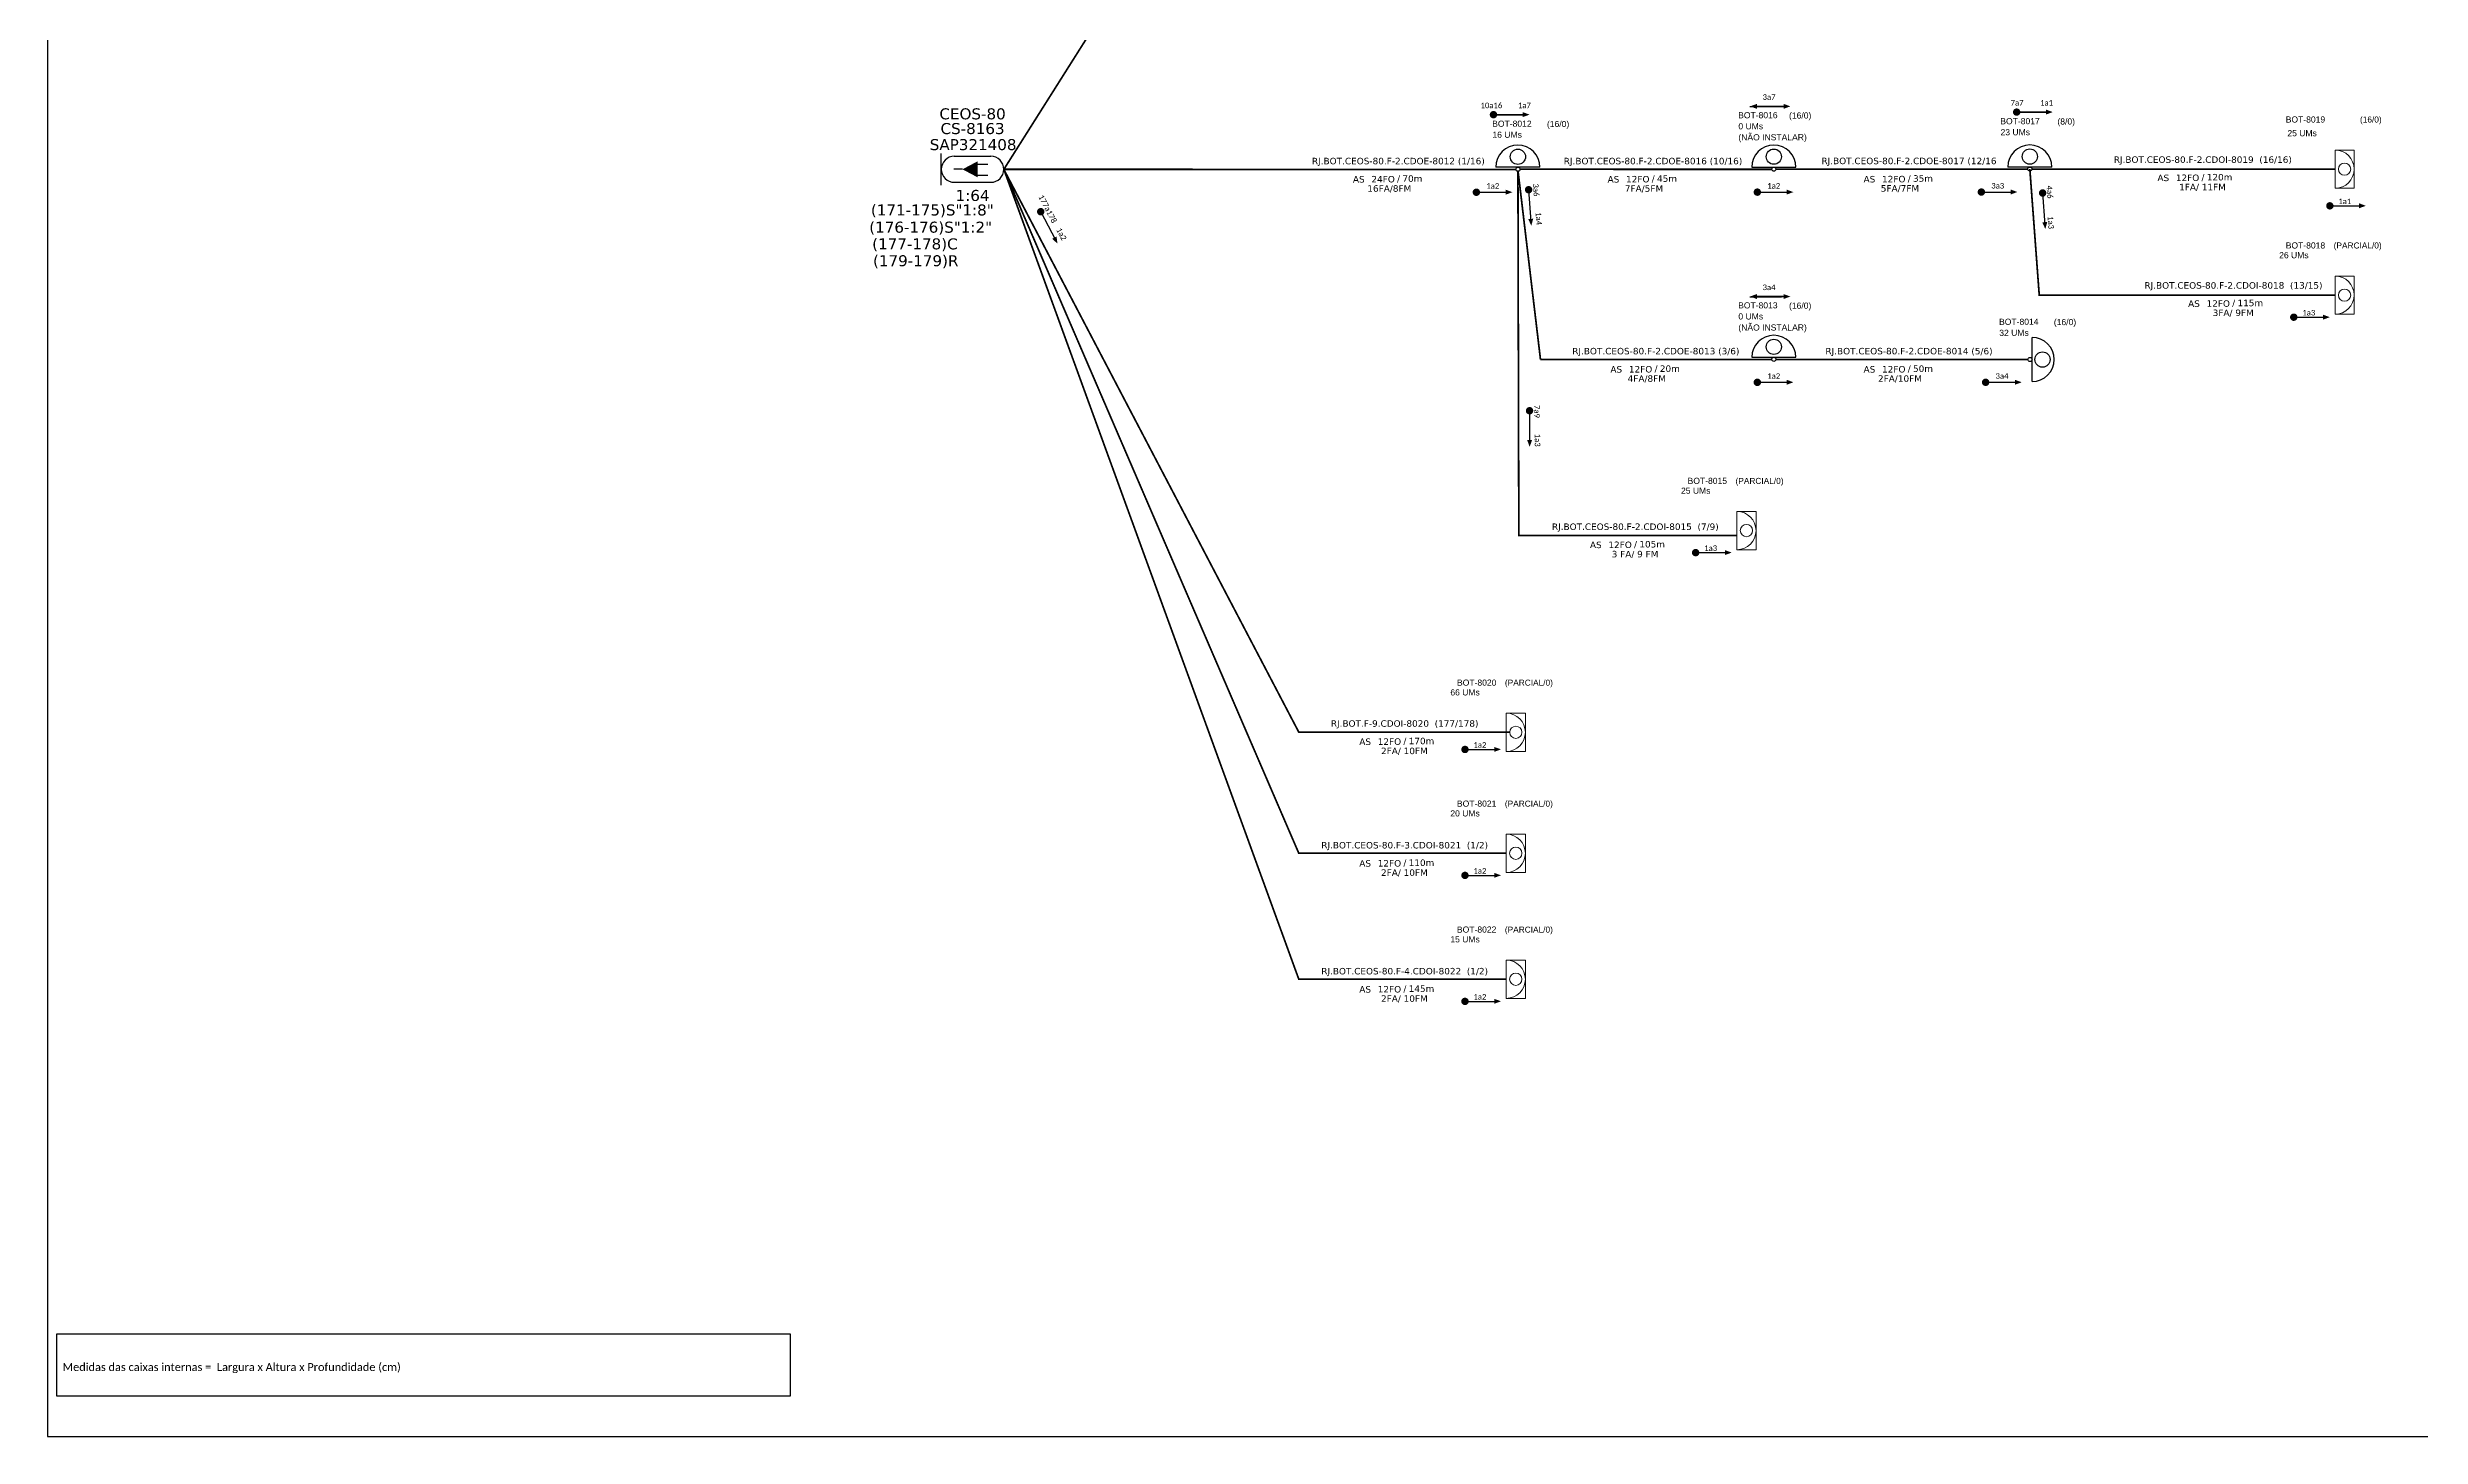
# Model space of a CAD drawing. Header units: metres. Extents: x -346 to 495, y 720 to 1314.
# Drawn here: x -346 to 161, y 720 to 1017 of the extents above; entities that cross this region are included whole.
import ezdxf
from ezdxf.enums import TextEntityAlignment as Align

# ---------------------------------------------------------------- set-up
doc = ezdxf.new("R2010")
doc.units = ezdxf.units.M
for name, color, linetype, lineweight in [("20.0-LEGENDA DOS CDO'S", 1, 'Continuous', 0), ('20.1-CDO_INTERIOR', 1, 'Continuous', 0), ('20.2-CDO_POSTE', 1, 'Continuous', 5), ('40.1-ETIQUETAS', 1, 'Continuous', 20)]:
    doc.layers.add(name, color=color, linetype=linetype, lineweight=lineweight)
for name, color, linetype in [('20.4-CEOS', 1, 'Continuous'), ('CAP a instalar', 1, 'FENCELINE1'), ('CD a instalar', 1, 'Continuous'), ('SETA', 7, 'Continuous'), ('texto', 255, 'Continuous')]:
    doc.layers.add(name, color=color, linetype=linetype)
doc.styles.add('ARIAL', font='arial.ttf')
doc.styles.add('siredit', font='verdana.ttf')
doc.styles.get("Standard").update_dxf_attribs({"font": 'arial.ttf'})
doc.styles.add('WMF-Calibri0', font='calibri.ttf')
doc.linetypes.add('FENCELINE1', pattern='A,0.25,-0.1,[133,ltypeshp.shx,S=0.1,R=0,X=-0.1,Y=0],-0.1,1', length=1.45)

# ---------------------------------------------------------------- blocks, each defined once
blk = doc.blocks.new('CDOI NI')
at = {"layer": 'CAP a instalar', "color": 252, "linetype": 'Continuous'}
blk.add_lwpolyline([(34185.32, 58977.88), (34198.4, 58977.88)], dxfattribs=at)
for centre, radius in [((34191.86, 58980.99), 2.26), ((34191.86, 58977.28), 0.606)]:
    blk.add_circle(centre, radius, dxfattribs=at)
blk.add_arc((34191.86, 58977.88), 6.54, 360, 180, dxfattribs=at)
blk = doc.blocks.new('*U31')
at = {"layer": '20.4-CEOS', "color": 7, "style": 'siredit'}
for tag, p in [('FIBRAS_SPLITTER', (0, 0)), ('FIBRAS_TOP_C', (0, -4.13)), ('RESERVA_FINAIS', (0, -5.46))]:
    blk.add_attdef(tag, p, '', height=1.01, dxfattribs=at)
for tag, p, flags in [('ID_ATIVIDADE', (0, -6.77), 3), ('QTDE', (0, -9.4), 1), ('FATOR', (0, -8.09), 1), ('FID', (0, -10.71), 1)]:
    blk.add_attdef(tag, p, '', height=1.01, dxfattribs=dict(at, flags=flags))
blk = doc.blocks.new('*U32')
at = {"layer": '20.4-CEOS', "color": 7, "style": 'siredit'}
blk.add_attdef('FIBRAS_SPLITTER', (0, 0), '', height=1.01, dxfattribs=at)
for tag, p, flags in [('ID_ATIVIDADE', (0, -1.48), 3), ('FATOR', (0, -2.79), 1), ('QTDE', (0, -4.11), 1), ('FID', (0, -5.42), 1)]:
    blk.add_attdef(tag, p, '', height=1.01, dxfattribs=dict(at, flags=flags))
blk = doc.blocks.new('ETIQUETA_RS5F')
at = {"layer": '40.1-ETIQUETAS', "color": 0, "style": 'siredit'}
blk.add_text('/', height=1.5, dxfattribs=at).set_placement((1.58, -1.95), align=Align.MIDDLE_RIGHT)
for tag, p in [('ETIQUETA_R_SECUNDARIA', (1.21, 2.1)), ('ETIQUETA_R_PRIMARIA', (1.21, 4.1)), ('F_ATIVAS/F_MORTAS', (1.14, -4.24))]:
    blk.add_attdef(tag, text='', height=1.5, dxfattribs=at).set_placement(p, align=Align.MIDDLE_CENTER)
for tag, p in [('TIPO_CABO', (-6.58, -2.12)), ('CAP_CABO', (0.4, -2.09))]:
    blk.add_attdef(tag, text='', height=1.5, dxfattribs=at).set_placement(p, align=Align.MIDDLE_RIGHT)
blk.add_attdef('METROS', text='', height=1.5, dxfattribs=at).set_placement((2.14, -1.95), align=Align.MIDDLE_LEFT)
for tag, p in [('FUSÃO_1', (0.85, -8.39)), ('FUSÃO_2', (0.85, -10.6)), ('FUSÃO_3', (0.85, -12.93)), ('FUSÃO_4', (0.85, -15.14)), ('FUSÃO_5', (0.85, -17.16))]:
    blk.add_attdef(tag, text='', height=1.5, dxfattribs=at).set_placement(p, align=Align.CENTER)
blk = doc.blocks.new('CDOI_INT')
at = {"layer": '20.1-CDO_INTERIOR', "color": 0, "lineweight": 18}
blk.add_lwpolyline([(4.25, -4.25), (4.25, 4.25), (0, 4.25), (0, -4.25)], close=True, dxfattribs=at)
blk.add_circle((2.12, 0), 1.36, dxfattribs=at)
blk.add_arc((0, 0), 4.25, 270, 90, dxfattribs=at)
at = {"layer": "20.0-LEGENDA DOS CDO'S", "color": 0, "style": 'ARIAL'}
for tag, p in [('CDO_N', (-0.08, 10.38)), ('SPLITER_1', (21.18, 10.38)), ('SAP', (-0.08, 6.23)), ('SURVEY', (-0.08, 8.2)), ('SPLITER_2', (21.19, 8.68)), ('1:XX', (5.94, -2.22)), ('UMS', (5.94, -4.24))]:
    blk.add_attdef(tag, p, '', height=1.36, dxfattribs=at)
blk.add_attdef('FIBRAS_UTILIZADAS', text='', height=1.36, dxfattribs=at).set_placement((15.34, 10.38), align=Align.CENTER)
blk = doc.blocks.new('CDOE-TEXTO PADRÃO')
at = {"layer": "20.0-LEGENDA DOS CDO'S", "color": 0, "style": 'ARIAL'}
for tag, p in [('CDO_N', (0.49, 7.39)), ('SAP', (0.51, 1.67)), ('CORDOALHA', (0.5, 4.33)), ('SPLITER_1', (0.59, -0.91)), ('(XX-XX_F)S', (0.54, -8.29)), ('SPLITER_2', (0.6, -3.55)), ('(XX-XX_L)S', (0.55, -10.83)), ('UMS', (0.55, -13.15))]:
    blk.add_attdef(tag, p, '', height=1.7, rotation=0.11799, dxfattribs=at)
blk.add_attdef('FIBRAS_UTILIZADAS', text='', height=1.7, rotation=0.11799, dxfattribs=at).set_placement((19.77, 7.43), align=Align.CENTER)

msp = doc.modelspace()

# ---------------------------------------------------------------- linework, layer by layer
at = {"color": 7}
for p, q in [((-26.84, 991.62), (-36.26, 991.62)), ((78.35, 945.79), (78.35, 955.21))]:
    msp.add_line(p, q, dxfattribs=at)
at = {"color": 5}
msp.add_line((82.58, 991.66), (73.16, 991.66), dxfattribs=at)
at = {"color": 7}
msp.add_lwpolyline([(-345.82, 720.23), (495.18, 720.23), (495.18, 1314.23), (-345.82, 1314.23)], close=True, dxfattribs=at)
for points, const_width in [([(-37.16, 1002.85, 1), (-36.37, 1002.85, 1)], 0.792), ([(74.66, 1003.4, 1), (75.45, 1003.4, 1)], 0.792), ([(-40.82, 986.27, 1), (-40.02, 986.27, 1)], 0.792), ([(-29.29, 987.2, 1), (-29.23, 986.41, 1)], 0.792), ([(19.23, 986.29, 1), (20.03, 986.29, 1)], 0.792), ([(67.11, 986.31, 1), (67.9, 986.31, 1)], 0.792), ([(80.58, 986.5, 1), (80.63, 985.71, 1)], 0.792), ([(141.6, 983.36, 1), (142.39, 983.36, 1)], 0.791), ([(-133.71, 982.46, 1), (-133.34, 981.76, 1)], 0.792), ([(133.89, 959.55, 1), (134.68, 959.55, 1)], 0.791), ([(19.23, 945.63, 1), (20.03, 945.63, 1)], 0.792), ([(68.03, 945.63, 1), (68.82, 945.63, 1)], 0.792), ([(-29.06, 939.95, 1), (-29.06, 939.16, 1)], 0.792), ([(6.05, 909.21, 1), (6.84, 909.21, 1)], 0.791), ([(-43.25, 867.13, 1), (-42.46, 867.13, 1)], 0.791), ([(-43.25, 840.2, 1), (-42.46, 840.2, 1)], 0.791), ([(-43.25, 813.27, 1), (-42.46, 813.27, 1)], 0.791)]:
    msp.add_lwpolyline(points, format="xyb", close=True, dxfattribs=dict(const_width=const_width))
at = {"color": 0}
msp.add_lwpolyline([(-343.81, 742.22), (-187.07, 742.22), (-187.07, 728.87), (-343.81, 728.87)], close=True, dxfattribs=at)
at = {"color": 7}
for centre, radius in [((-31.55, 993.86), 1.63), ((-31.54, 991.18), 0.436), ((77.91, 950.5), 0.436), ((80.58, 950.5), 1.63)]:
    msp.add_circle(centre, radius, dxfattribs=at)
at = {"color": 5}
for centre, radius in [((77.87, 993.89), 1.63), ((77.87, 991.22), 0.436)]:
    msp.add_circle(centre, radius, dxfattribs=at)
at = {"color": 7}
for centre, start, end in [((-31.55, 991.62), 0, 180), ((78.35, 950.5), 270, 90)]:
    msp.add_arc(centre, 4.71, start, end, dxfattribs=at)
at = {"color": 5}
msp.add_arc((77.87, 991.66), 4.71, 0, 180, dxfattribs=at)
at = {"layer": '20.4-CEOS', "color": 7}
for p, q in [((-152, 993.95), (-144.2, 993.95)), ((-144.2, 988.38), (-152, 988.38))]:
    msp.add_line(p, q, dxfattribs=at)
for points in [[(-154.78, 987.81), (-154.78, 994.52)], [(-150.25, 991.17), (-152.13, 991.17)], [(-147.17, 992.27), (-144.81, 992.27)], [(-147.17, 989.95), (-144.81, 989.95)]]:
    msp.add_lwpolyline(points, dxfattribs=at)
msp.add_lwpolyline([(-150.25, 991.17, 0, 3.43, 0), (-147.03, 991.17, 3.43, 3.43, 0)], format="xyseb", dxfattribs=at)
for centre, start, end in [((-152, 991.17), 90, 270), ((-144.2, 991.17), 270, 90)]:
    msp.add_arc(centre, 2.78, start, end, dxfattribs=at)
at = {"layer": 'CAP a instalar', "color": 7, "linetype": 'FENCELINE1', "ltscale": 5, "const_width": 0.37}
for points in [[(-141.42, 991.15), (-78.36, 1090.97), (-31.98, 1090.86)], [(-141.42, 991.17), (-31.98, 991.14)], [(-31.51, 990.75), (-26.72, 950.52)], [(-31.11, 991.18), (22.73, 991.16)], [(23.6, 991.2), (77.44, 991.18)], [(-26.72, 950.52), (22.73, 950.5)], [(23.6, 950.48), (77.44, 950.5)]]:
    msp.add_lwpolyline(points, dxfattribs=at)
at = {"layer": 'CD a instalar', "color": 8, "linetype": 'FENCELINE1', "ltscale": 5, "const_width": 0.37}
for points in [[(-33.3, 870.8), (-78.36, 870.8), (-141.42, 991.17)], [(-34.04, 844.93), (-78.37, 844.93), (-141.42, 991.17)], [(-34.04, 818), (-78.37, 818), (-141.42, 991.17)], [(15.27, 912.88), (-31.35, 912.88), (-31.54, 990.75)], [(143.1, 964.27), (79.88, 964.27), (77.87, 991.22)]]:
    msp.add_lwpolyline(points, dxfattribs=at)
at = {"layer": 'CD a instalar', "color": 1, "linetype": 'FENCELINE1', "ltscale": 5, "const_width": 0.37}
msp.add_lwpolyline([(143.11, 991.2), (78.31, 991.2)], dxfattribs=at)
at = {"layer": 'SETA'}
for points in [[(17.99, 1004.58), (24.8, 1004.58)], [(18.98, 1004.62), (25.79, 1004.62)], [(25.79, 1004.62), (18.98, 1004.62)], [(-36.77, 1002.85), (-29.96, 1002.85)], [(-29.96, 1002.85), (-36.77, 1002.85)], [(-36.77, 1002.85), (-29.96, 1002.85)], [(75.06, 1003.4), (81.87, 1003.4)], [(81.87, 1003.4), (75.06, 1003.4)], [(75.06, 1003.4), (81.87, 1003.4)], [(-40.42, 986.27), (-33.61, 986.27)], [(-29.26, 986.81), (-28.77, 980.01)], [(19.63, 986.29), (26.44, 986.29)], [(67.51, 986.31), (74.32, 986.31)], [(80.61, 986.11), (81.1, 979.32)], [(-133.53, 982.11), (-130.38, 976.07)], [(141.99, 983.36), (148.79, 983.36)], [(17.99, 963.92), (24.8, 963.92)], [(18.98, 963.96), (25.79, 963.96)], [(25.79, 963.96), (18.98, 963.96)], [(134.29, 959.55), (141.08, 959.55)], [(19.63, 945.63), (26.44, 945.63)], [(68.42, 945.63), (75.23, 945.63)], [(-29.06, 939.55), (-29.05, 932.75)], [(6.45, 909.21), (13.24, 909.21)], [(-42.86, 867.13), (-36.06, 867.13)], [(-42.86, 840.2), (-36.06, 840.2)], [(-42.86, 813.27), (-36.06, 813.27)]]:
    msp.add_lwpolyline(points, dxfattribs=at)
for points in [[(19.53, 1005.16), (18.08, 1004.63), (19.53, 1004.1)], [(25.24, 1005.16), (26.69, 1004.63), (25.24, 1004.1)], [(-30.5, 1003.39), (-29.05, 1002.86), (-30.5, 1002.34)], [(-30.5, 1003.39), (-29.05, 1002.86), (-30.5, 1002.34)], [(81.32, 1003.94), (82.77, 1003.41), (81.32, 1002.88)], [(81.32, 1003.94), (82.77, 1003.41), (81.32, 1002.88)], [(-34.16, 986.81), (-32.71, 986.28), (-34.16, 985.75)], [(25.89, 986.83), (27.34, 986.3), (25.89, 985.77)], [(73.77, 986.85), (75.22, 986.32), (73.77, 985.79)], [(-28.27, 980.6), (-28.69, 979.11), (-29.32, 980.52)], [(81.6, 979.9), (81.18, 978.41), (80.54, 979.82)], [(148.24, 983.9), (149.69, 983.37), (148.24, 982.85)], [(-130.15, 976.81), (-129.95, 975.28), (-131.09, 976.32)], [(19.53, 964.5), (18.08, 963.97), (19.53, 963.44)], [(25.24, 964.5), (26.69, 963.97), (25.24, 963.44)], [(140.54, 960.08), (141.99, 959.56), (140.54, 959.03)], [(25.89, 946.17), (27.34, 945.64), (25.89, 945.11)], [(74.68, 946.17), (76.14, 945.64), (74.68, 945.11)], [(-28.51, 933.29), (-29.04, 931.84), (-29.57, 933.29)], [(12.7, 909.75), (14.15, 909.22), (12.7, 908.7)], [(-36.6, 867.67), (-35.15, 867.15), (-36.6, 866.62)], [(-36.6, 840.74), (-35.15, 840.22), (-36.6, 839.69)], [(-36.6, 813.81), (-35.15, 813.29), (-36.6, 812.76)]]:
    msp.add_solid(points, dxfattribs=at)

# ---------------------------------------------------------------- block references
at = {"layer": '20.2-CDO_POSTE', "color": 7}
ref = msp.add_blockref('CDOE-TEXTO PADRÃO', (-31.43, 991.49), dxfattribs=dict(at, xscale=0.7698240022659303, yscale=0.7698240022659303, zscale=0.7698240022659303))
ref.add_attrib('CDO_N', 'BOT-8012', (-37.04, 1000.26), dxfattribs={"layer": "20.0-LEGENDA DOS CDO'S", "color": 0, "height": 1.309, "rotation": 0.118, "style": 'ARIAL'})
ref.add_attrib('CORDOALHA', '16 UMs', (-36.99, 997.9), dxfattribs={"layer": '20.1-CDO_INTERIOR', "color": 0, "height": 1.309, "rotation": 0.118, "style": 'ARIAL'})
ref.add_attrib('FIBRAS_UTILIZADAS', '       (16/0)', dxfattribs={"layer": "20.0-LEGENDA DOS CDO'S", "color": 0, "height": 1.3086, "rotation": 0.118, "style": 'ARIAL'}).set_placement((-24.73, 1000.2), align=Align.CENTER)
at = {"layer": '20.2-CDO_POSTE', "color": 252}
ref = msp.add_blockref('CDOE-TEXTO PADRÃO', (21.15, 993.32), dxfattribs=dict(at, xscale=0.7698240022659303, yscale=0.7698240022659303, zscale=0.7698240022659303))
ref.add_attrib('CDO_N', 'BOT-8016', (15.53, 1002.08), dxfattribs={"layer": "20.0-LEGENDA DOS CDO'S", "color": 0, "height": 1.309, "rotation": 0.118, "style": 'ARIAL'})
ref.add_attrib('CORDOALHA', '0 UMs', (15.58, 999.72), dxfattribs={"layer": '20.1-CDO_INTERIOR', "color": 0, "height": 1.309, "rotation": 0.118, "style": 'ARIAL'})
ref.add_attrib('SAP', '(NÃO INSTALAR)', (15.58, 997.35), dxfattribs={"layer": "20.0-LEGENDA DOS CDO'S", "color": 0, "height": 1.3086, "rotation": 0.118, "style": 'ARIAL'})
ref.add_attrib('FIBRAS_UTILIZADAS', '       (16/0)', dxfattribs={"layer": "20.0-LEGENDA DOS CDO'S", "color": 0, "height": 1.3086, "rotation": 0.118, "style": 'ARIAL'}).set_placement((27.01, 1002.02), align=Align.CENTER)
at = {"layer": '20.2-CDO_POSTE', "color": 5}
ref = msp.add_blockref('CDOE-TEXTO PADRÃO', (77.17, 992.04), dxfattribs=dict(at, xscale=0.7698240022659303, yscale=0.7698240022659303, zscale=0.7698240022659303))
ref.add_attrib('CDO_N', 'BOT-8017', (71.56, 1000.8), dxfattribs={"layer": "20.0-LEGENDA DOS CDO'S", "color": 0, "height": 1.309, "rotation": 0.118, "style": 'ARIAL'})
ref.add_attrib('CORDOALHA', '23 UMs', (71.61, 998.44), dxfattribs={"layer": '20.1-CDO_INTERIOR', "color": 0, "height": 1.309, "rotation": 0.118, "style": 'ARIAL'})
ref.add_attrib('FIBRAS_UTILIZADAS', '       (8/0)', dxfattribs={"layer": "20.0-LEGENDA DOS CDO'S", "color": 0, "height": 1.3086, "rotation": 0.118, "style": 'ARIAL'}).set_placement((83.87, 1000.74), align=Align.CENTER)
at = {"layer": '20.2-CDO_POSTE', "color": 252}
ref = msp.add_blockref('CDOE-TEXTO PADRÃO', (21.15, 952.66), dxfattribs=dict(at, xscale=0.7698240022659303, yscale=0.7698240022659303, zscale=0.7698240022659303))
ref.add_attrib('CDO_N', 'BOT-8013', (15.53, 961.42), dxfattribs={"layer": "20.0-LEGENDA DOS CDO'S", "color": 0, "height": 1.309, "rotation": 0.118, "style": 'ARIAL'})
ref.add_attrib('CORDOALHA', '0 UMs', (15.58, 959.06), dxfattribs={"layer": '20.1-CDO_INTERIOR', "color": 0, "height": 1.309, "rotation": 0.118, "style": 'ARIAL'})
ref.add_attrib('SAP', '(NÃO INSTALAR)', (15.58, 956.68), dxfattribs={"layer": "20.0-LEGENDA DOS CDO'S", "color": 0, "height": 1.3086, "rotation": 0.118, "style": 'ARIAL'})
ref.add_attrib('FIBRAS_UTILIZADAS', '       (16/0)', dxfattribs={"layer": "20.0-LEGENDA DOS CDO'S", "color": 0, "height": 1.3086, "rotation": 0.118, "style": 'ARIAL'}).set_placement((27.01, 961.36), align=Align.CENTER)
at = {"layer": '20.2-CDO_POSTE', "color": 7}
ref = msp.add_blockref('CDOE-TEXTO PADRÃO', (76.91, 949.15), dxfattribs=dict(at, xscale=0.7698240022659303, yscale=0.7698240022659303, zscale=0.7698240022659303))
ref.add_attrib('CDO_N', 'BOT-8014', (71.29, 957.91), dxfattribs={"layer": "20.0-LEGENDA DOS CDO'S", "color": 0, "height": 1.309, "rotation": 0.118, "style": 'ARIAL'})
ref.add_attrib('CORDOALHA', '32 UMs', (71.34, 955.55), dxfattribs={"layer": '20.1-CDO_INTERIOR', "color": 0, "height": 1.309, "rotation": 0.118, "style": 'ARIAL'})
ref.add_attrib('FIBRAS_UTILIZADAS', '       (16/0)', dxfattribs={"layer": "20.0-LEGENDA DOS CDO'S", "color": 0, "height": 1.3086, "rotation": 0.118, "style": 'ARIAL'}).set_placement((83.61, 957.85), align=Align.CENTER)
at = {"layer": '20.4-CEOS', "color": 7, "lineweight": 0, "xscale": 2.3328, "yscale": 2.3328, "zscale": 2.3328}
msp.add_blockref('*U32', (-170.19, 977.62), dxfattribs=at).add_auto_attribs({'FIBRAS_SPLITTER': '(176-176)S"1:2"'})
at = {"layer": '20.4-CEOS', "color": 7, "lineweight": 0}
ref = msp.add_blockref('*U31', (-169.83, 981.3), dxfattribs=dict(at, xscale=2.3328, yscale=2.3328, zscale=2.3328))
ref.add_attrib('FIBRAS_SPLITTER', '(171-175)S"1:8"', (-169.83, 981.3), dxfattribs={"color": 7, "height": 2.3554, "style": 'siredit'})
ref.add_attrib('FIBRAS_TOP_C', '(177-178)C', (-169.56, 974.05), dxfattribs={"color": 7, "height": 2.355, "style": 'siredit'})
ref.add_attrib('RESERVA_FINAIS', '(179-179)R', (-169.38, 970.45), dxfattribs={"color": 7, "height": 2.355, "style": 'siredit'})
at = {"layer": '40.1-ETIQUETAS', "color": 7}
ref = msp.add_blockref('ETIQUETA_RS5F', (-58.19, 991), dxfattribs=dict(at, xscale=0.9237887881190985, yscale=0.9237887881190985, zscale=0.9237887881190985))
ref.add_attrib('ETIQUETA_R_SECUNDARIA', 'RJ.BOT.CEOS-80.F-2.CDOE-8012 (1/16)', dxfattribs={"color": 0, "height": 1.3857, "style": 'siredit'}).set_placement((-57.1, 992.94), align=Align.MIDDLE_CENTER)
ref.add_attrib('TIPO_CABO', 'AS', dxfattribs={"color": 0, "height": 1.386, "style": 'siredit'}).set_placement((-64.3, 989.04), align=Align.MIDDLE_RIGHT)
ref.add_attrib('CAP_CABO', '24FO', dxfattribs={"color": 0, "height": 1.386, "style": 'siredit'}).set_placement((-57.85, 989.06), align=Align.MIDDLE_RIGHT)
ref.add_attrib('METROS', '70m', dxfattribs={"color": 0, "height": 1.386, "style": 'siredit'}).set_placement((-56.24, 989.19), align=Align.MIDDLE_LEFT)
ref.add_attrib('F_ATIVAS/F_MORTAS', '16FA/8FM', dxfattribs={"color": 0, "height": 1.386, "style": 'siredit'}).set_placement((-59.03, 987.07), align=Align.MIDDLE_CENTER)
ref = msp.add_blockref('ETIQUETA_RS5F', (-3.76, 991), dxfattribs=dict(at, xscale=0.9237887881190985, yscale=0.9237887881190985, zscale=0.9237887881190985))
ref.add_attrib('ETIQUETA_R_SECUNDARIA', 'RJ.BOT.CEOS-80.F-2.CDOE-8016 (10/16)', dxfattribs={"color": 0, "height": 1.3857, "style": 'siredit'}).set_placement((-2.67, 992.94), align=Align.MIDDLE_CENTER)
ref.add_attrib('TIPO_CABO', 'AS', dxfattribs={"color": 0, "height": 1.386, "style": 'siredit'}).set_placement((-9.87, 989.04), align=Align.MIDDLE_RIGHT)
ref.add_attrib('CAP_CABO', '12FO', dxfattribs={"color": 0, "height": 1.386, "style": 'siredit'}).set_placement((-3.42, 989.06), align=Align.MIDDLE_RIGHT)
ref.add_attrib('METROS', '45m', dxfattribs={"color": 0, "height": 1.386, "style": 'siredit'}).set_placement((-1.81, 989.19), align=Align.MIDDLE_LEFT)
ref.add_attrib('F_ATIVAS/F_MORTAS', '7FA/5FM', dxfattribs={"color": 0, "height": 1.386, "style": 'siredit'}).set_placement((-4.6, 987.07), align=Align.MIDDLE_CENTER)
ref = msp.add_blockref('ETIQUETA_RS5F', (50.95, 991.01), dxfattribs=dict(at, xscale=0.9237887881190985, yscale=0.9237887881190985, zscale=0.9237887881190985))
ref.add_attrib('ETIQUETA_R_SECUNDARIA', 'RJ.BOT.CEOS-80.F-2.CDOE-8017 (12/16', dxfattribs={"color": 0, "height": 1.3857, "style": 'siredit'}).set_placement((52.04, 992.96), align=Align.MIDDLE_CENTER)
ref.add_attrib('TIPO_CABO', 'AS', dxfattribs={"color": 0, "height": 1.386, "style": 'siredit'}).set_placement((44.84, 989.06), align=Align.MIDDLE_RIGHT)
ref.add_attrib('CAP_CABO', '12FO', dxfattribs={"color": 0, "height": 1.386, "style": 'siredit'}).set_placement((51.29, 989.08), align=Align.MIDDLE_RIGHT)
ref.add_attrib('METROS', '35m', dxfattribs={"color": 0, "height": 1.386, "style": 'siredit'}).set_placement((52.9, 989.21), align=Align.MIDDLE_LEFT)
ref.add_attrib('F_ATIVAS/F_MORTAS', '5FA/7FM', dxfattribs={"color": 0, "height": 1.386, "style": 'siredit'}).set_placement((50.11, 987.09), align=Align.MIDDLE_CENTER)
ref = msp.add_blockref('ETIQUETA_RS5F', (-3.16, 950.35), dxfattribs=dict(at, xscale=0.9237887881190985, yscale=0.9237887881190985, zscale=0.9237887881190985))
ref.add_attrib('ETIQUETA_R_SECUNDARIA', 'RJ.BOT.CEOS-80.F-2.CDOE-8013 (3/6)', dxfattribs={"color": 0, "height": 1.3857, "style": 'siredit'}).set_placement((-2.07, 952.3), align=Align.MIDDLE_CENTER)
ref.add_attrib('TIPO_CABO', 'AS', dxfattribs={"color": 0, "height": 1.386, "style": 'siredit'}).set_placement((-9.27, 948.4), align=Align.MIDDLE_RIGHT)
ref.add_attrib('CAP_CABO', '12FO', dxfattribs={"color": 0, "height": 1.386, "style": 'siredit'}).set_placement((-2.82, 948.42), align=Align.MIDDLE_RIGHT)
ref.add_attrib('METROS', '20m', dxfattribs={"color": 0, "height": 1.386, "style": 'siredit'}).set_placement((-1.21, 948.55), align=Align.MIDDLE_LEFT)
ref.add_attrib('F_ATIVAS/F_MORTAS', '4FA/8FM', dxfattribs={"color": 0, "height": 1.386, "style": 'siredit'}).set_placement((-4, 946.43), align=Align.MIDDLE_CENTER)
ref = msp.add_blockref('ETIQUETA_RS5F', (50.95, 950.35), dxfattribs=dict(at, xscale=0.9237887881190985, yscale=0.9237887881190985, zscale=0.9237887881190985))
ref.add_attrib('ETIQUETA_R_SECUNDARIA', 'RJ.BOT.CEOS-80.F-2.CDOE-8014 (5/6)', dxfattribs={"color": 0, "height": 1.3857, "style": 'siredit'}).set_placement((52.04, 952.3), align=Align.MIDDLE_CENTER)
ref.add_attrib('TIPO_CABO', 'AS', dxfattribs={"color": 0, "height": 1.386, "style": 'siredit'}).set_placement((44.84, 948.4), align=Align.MIDDLE_RIGHT)
ref.add_attrib('CAP_CABO', '12FO', dxfattribs={"color": 0, "height": 1.386, "style": 'siredit'}).set_placement((51.29, 948.42), align=Align.MIDDLE_RIGHT)
ref.add_attrib('METROS', '50m', dxfattribs={"color": 0, "height": 1.386, "style": 'siredit'}).set_placement((52.9, 948.55), align=Align.MIDDLE_LEFT)
ref.add_attrib('F_ATIVAS/F_MORTAS', '2FA/10FM', dxfattribs={"color": 0, "height": 1.386, "style": 'siredit'}).set_placement((50.11, 946.43), align=Align.MIDDLE_CENTER)
at = {"layer": 'CAP a instalar', "linetype": 'FENCELINE1', "xscale": 0.7200000000000002, "yscale": 0.7200000000000002, "zscale": 0.7200000000000002}
for p in [(-24594.98, -41472.44), (-24594.98, -41513.1)]:
    msp.add_blockref('CDOI NI', p, dxfattribs=at)
at = {"layer": 'CD a instalar', "color": 1, "linetype": 'FENCELINE1', "ltscale": 5}
ref = msp.add_blockref('CDOI_INT', (143.1, 991.2), dxfattribs=dict(at, xscale=0.9610057276122167, yscale=0.9610057276122167, zscale=0.9610057276122167))
ref.add_attrib('CDO_N', 'BOT-8019    ', dxfattribs={"layer": "20.0-LEGENDA DOS CDO'S", "color": 0, "height": 1.3072, "style": 'ARIAL'}).set_placement((143.02, 1001.17), align=Align.RIGHT)
ref.add_attrib('FIBRAS_UTILIZADAS', '        (16/0)', dxfattribs={"layer": "20.0-LEGENDA DOS CDO'S", "color": 0, "height": 1.2891, "style": 'ARIAL', "width": 0.986168}).set_placement((153.07, 1001.17), align=Align.RIGHT)
ref.add_attrib('SURVEY', '               25 UMs           ', dxfattribs={"layer": "20.0-LEGENDA DOS CDO'S", "color": 0, "height": 1.3072, "style": 'ARIAL'}).set_placement((144.79, 998.24), align=Align.RIGHT)
ref = msp.add_blockref('ETIQUETA_RS5F', (113.74, 991.29), dxfattribs=dict(at, xscale=0.922249527002903, yscale=0.922249527002903, zscale=0.922249527002903))
ref.add_attrib('ETIQUETA_R_SECUNDARIA', 'RJ.BOT.CEOS-80.F-2.CDOI-8019  (16/16)', dxfattribs={"layer": '40.1-ETIQUETAS', "color": 0, "height": 1.3834, "style": 'siredit'}).set_placement((114.84, 993.24), align=Align.MIDDLE_CENTER)
ref.add_attrib('TIPO_CABO', 'AS', dxfattribs={"layer": '40.1-ETIQUETAS', "color": 0, "height": 1.383, "style": 'siredit'}).set_placement((107.64, 989.34), align=Align.MIDDLE_RIGHT)
ref.add_attrib('CAP_CABO', '12FO', dxfattribs={"layer": '40.1-ETIQUETAS', "color": 0, "height": 1.383, "style": 'siredit'}).set_placement((114.08, 989.36), align=Align.MIDDLE_RIGHT)
ref.add_attrib('METROS', '120m', dxfattribs={"layer": '40.1-ETIQUETAS', "color": 0, "height": 1.383, "style": 'siredit'}).set_placement((115.69, 989.49), align=Align.MIDDLE_LEFT)
ref.add_attrib('F_ATIVAS/F_MORTAS', '1FA/ 11FM', dxfattribs={"layer": '40.1-ETIQUETAS', "color": 0, "height": 1.383, "style": 'siredit'}).set_placement((114.77, 987.38), align=Align.MIDDLE_CENTER)
at = {"layer": 'CD a instalar', "color": 8, "linetype": 'FENCELINE1', "ltscale": 5}
ref = msp.add_blockref('CDOI_INT', (143.1, 964.27), dxfattribs=dict(at, xscale=0.9610057276122167, yscale=0.9610057276122167, zscale=0.9610057276122167))
ref.add_attrib('CDO_N', 'BOT-8018    ', dxfattribs={"layer": "20.0-LEGENDA DOS CDO'S", "color": 0, "height": 1.3072, "style": 'ARIAL'}).set_placement((143.02, 974.24), align=Align.RIGHT)
ref.add_attrib('FIBRAS_UTILIZADAS', '        (PARCIAL/0)', dxfattribs={"layer": "20.0-LEGENDA DOS CDO'S", "color": 0, "height": 1.2891, "style": 'ARIAL', "width": 0.986168}).set_placement((153.07, 974.24), align=Align.RIGHT)
ref.add_attrib('SURVEY', '               26 UMs           ', dxfattribs={"layer": "20.0-LEGENDA DOS CDO'S", "color": 0, "height": 1.3072, "style": 'ARIAL'}).set_placement((143.03, 972.15), align=Align.RIGHT)
at = {"layer": 'CD a instalar', "color": 252, "linetype": 'FENCELINE1', "ltscale": 5}
ref = msp.add_blockref('ETIQUETA_RS5F', (120.3, 964.41), dxfattribs=dict(at, xscale=0.922249527002903, yscale=0.922249527002903, zscale=0.922249527002903))
ref.add_attrib('ETIQUETA_R_SECUNDARIA', 'RJ.BOT.CEOS-80.F-2.CDOI-8018  (13/15)', dxfattribs={"layer": '40.1-ETIQUETAS', "color": 0, "height": 1.3834, "style": 'siredit'}).set_placement((121.39, 966.35), align=Align.MIDDLE_CENTER)
ref.add_attrib('TIPO_CABO', 'AS', dxfattribs={"layer": '40.1-ETIQUETAS', "color": 0, "height": 1.383, "style": 'siredit'}).set_placement((114.2, 962.45), align=Align.MIDDLE_RIGHT)
ref.add_attrib('CAP_CABO', '12FO', dxfattribs={"layer": '40.1-ETIQUETAS', "color": 0, "height": 1.383, "style": 'siredit'}).set_placement((120.64, 962.47), align=Align.MIDDLE_RIGHT)
ref.add_attrib('METROS', '115m', dxfattribs={"layer": '40.1-ETIQUETAS', "color": 0, "height": 1.383, "style": 'siredit'}).set_placement((122.25, 962.6), align=Align.MIDDLE_LEFT)
ref.add_attrib('F_ATIVAS/F_MORTAS', '3FA/ 9FM', dxfattribs={"layer": '40.1-ETIQUETAS', "color": 0, "height": 1.383, "style": 'siredit'}).set_placement((121.33, 960.49), align=Align.MIDDLE_CENTER)
at = {"layer": 'CD a instalar', "color": 8, "linetype": 'FENCELINE1', "ltscale": 5}
ref = msp.add_blockref('CDOI_INT', (15.26, 913.93), dxfattribs=dict(at, xscale=0.9610057276122167, yscale=0.9610057276122167, zscale=0.9610057276122167))
ref.add_attrib('CDO_N', 'BOT-8015    ', dxfattribs={"layer": "20.0-LEGENDA DOS CDO'S", "color": 0, "height": 1.3072, "style": 'ARIAL'}).set_placement((15.18, 923.91), align=Align.RIGHT)
ref.add_attrib('FIBRAS_UTILIZADAS', '        (PARCIAL/0)', dxfattribs={"layer": "20.0-LEGENDA DOS CDO'S", "color": 0, "height": 1.2891, "style": 'ARIAL', "width": 0.986168}).set_placement((25.23, 923.91), align=Align.RIGHT)
ref.add_attrib('SURVEY', '               25 UMs           ', dxfattribs={"layer": "20.0-LEGENDA DOS CDO'S", "color": 0, "height": 1.3072, "style": 'ARIAL'}).set_placement((15.19, 921.81), align=Align.RIGHT)
at = {"layer": 'CD a instalar', "color": 252, "linetype": 'FENCELINE1', "ltscale": 5}
ref = msp.add_blockref('ETIQUETA_RS5F', (-7.54, 912.82), dxfattribs=dict(at, xscale=0.922249527002903, yscale=0.922249527002903, zscale=0.922249527002903))
ref.add_attrib('ETIQUETA_R_SECUNDARIA', 'RJ.BOT.CEOS-80.F-2.CDOI-8015  (7/9)', dxfattribs={"layer": '40.1-ETIQUETAS', "color": 0, "height": 1.3834, "style": 'siredit'}).set_placement((-6.45, 914.76), align=Align.MIDDLE_CENTER)
ref.add_attrib('TIPO_CABO', 'AS', dxfattribs={"layer": '40.1-ETIQUETAS', "color": 0, "height": 1.383, "style": 'siredit'}).set_placement((-13.64, 910.87), align=Align.MIDDLE_RIGHT)
ref.add_attrib('CAP_CABO', '12FO', dxfattribs={"layer": '40.1-ETIQUETAS', "color": 0, "height": 1.383, "style": 'siredit'}).set_placement((-7.2, 910.89), align=Align.MIDDLE_RIGHT)
ref.add_attrib('METROS', '105m', dxfattribs={"layer": '40.1-ETIQUETAS', "color": 0, "height": 1.383, "style": 'siredit'}).set_placement((-5.59, 911.01), align=Align.MIDDLE_LEFT)
ref.add_attrib('F_ATIVAS/F_MORTAS', '3 FA/ 9 FM', dxfattribs={"layer": '40.1-ETIQUETAS', "color": 0, "height": 1.383, "style": 'siredit'}).set_placement((-6.51, 908.9), align=Align.MIDDLE_CENTER)
at = {"layer": 'CD a instalar', "color": 8, "linetype": 'FENCELINE1', "ltscale": 5}
ref = msp.add_blockref('CDOI_INT', (-34.03, 870.8), dxfattribs=dict(at, xscale=0.9610057276122167, yscale=0.9610057276122167, zscale=0.9610057276122167))
ref.add_attrib('CDO_N', 'BOT-8020    ', dxfattribs={"layer": "20.0-LEGENDA DOS CDO'S", "color": 0, "height": 1.3072, "style": 'ARIAL'}).set_placement((-34.11, 880.77), align=Align.RIGHT)
ref.add_attrib('FIBRAS_UTILIZADAS', '        (PARCIAL/0)', dxfattribs={"layer": "20.0-LEGENDA DOS CDO'S", "color": 0, "height": 1.2891, "style": 'ARIAL', "width": 0.986168}).set_placement((-24.06, 880.77), align=Align.RIGHT)
ref.add_attrib('SURVEY', '               66 UMs           ', dxfattribs={"layer": "20.0-LEGENDA DOS CDO'S", "color": 0, "height": 1.3072, "style": 'ARIAL'}).set_placement((-34.11, 878.68), align=Align.RIGHT)
at = {"layer": 'CD a instalar', "color": 252, "linetype": 'FENCELINE1', "ltscale": 5}
ref = msp.add_blockref('ETIQUETA_RS5F', (-56.84, 870.74), dxfattribs=dict(at, xscale=0.922249527002903, yscale=0.922249527002903, zscale=0.922249527002903))
ref.add_attrib('ETIQUETA_R_SECUNDARIA', 'RJ.BOT.F-9.CDOI-8020  (177/178)', dxfattribs={"layer": '40.1-ETIQUETAS', "color": 0, "height": 1.3834, "style": 'siredit'}).set_placement((-55.75, 872.68), align=Align.MIDDLE_CENTER)
ref.add_attrib('TIPO_CABO', 'AS', dxfattribs={"layer": '40.1-ETIQUETAS', "color": 0, "height": 1.383, "style": 'siredit'}).set_placement((-62.94, 868.79), align=Align.MIDDLE_RIGHT)
ref.add_attrib('CAP_CABO', '12FO', dxfattribs={"layer": '40.1-ETIQUETAS', "color": 0, "height": 1.383, "style": 'siredit'}).set_placement((-56.5, 868.81), align=Align.MIDDLE_RIGHT)
ref.add_attrib('METROS', '170m', dxfattribs={"layer": '40.1-ETIQUETAS', "color": 0, "height": 1.383, "style": 'siredit'}).set_placement((-54.89, 868.94), align=Align.MIDDLE_LEFT)
ref.add_attrib('F_ATIVAS/F_MORTAS', '2FA/ 10FM', dxfattribs={"layer": '40.1-ETIQUETAS', "color": 0, "height": 1.383, "style": 'siredit'}).set_placement((-55.81, 866.82), align=Align.MIDDLE_CENTER)
at = {"layer": 'CD a instalar', "color": 8, "linetype": 'FENCELINE1', "ltscale": 5}
ref = msp.add_blockref('CDOI_INT', (-34.04, 844.93), dxfattribs=dict(at, xscale=0.9610057276122167, yscale=0.9610057276122167, zscale=0.9610057276122167))
ref.add_attrib('CDO_N', 'BOT-8021    ', dxfattribs={"layer": "20.0-LEGENDA DOS CDO'S", "color": 0, "height": 1.3072, "style": 'ARIAL'}).set_placement((-34.12, 854.9), align=Align.RIGHT)
ref.add_attrib('FIBRAS_UTILIZADAS', '        (PARCIAL/0)', dxfattribs={"layer": "20.0-LEGENDA DOS CDO'S", "color": 0, "height": 1.2891, "style": 'ARIAL', "width": 0.986168}).set_placement((-24.07, 854.9), align=Align.RIGHT)
ref.add_attrib('SURVEY', '               20 UMs           ', dxfattribs={"layer": "20.0-LEGENDA DOS CDO'S", "color": 0, "height": 1.3072, "style": 'ARIAL'}).set_placement((-34.11, 852.81), align=Align.RIGHT)
at = {"layer": 'CD a instalar', "color": 252, "linetype": 'FENCELINE1', "ltscale": 5}
ref = msp.add_blockref('ETIQUETA_RS5F', (-56.84, 844.72), dxfattribs=dict(at, xscale=0.922249527002903, yscale=0.922249527002903, zscale=0.922249527002903))
ref.add_attrib('ETIQUETA_R_SECUNDARIA', 'RJ.BOT.CEOS-80.F-3.CDOI-8021  (1/2)', dxfattribs={"layer": '40.1-ETIQUETAS', "color": 0, "height": 1.3834, "style": 'siredit'}).set_placement((-55.75, 846.66), align=Align.MIDDLE_CENTER)
ref.add_attrib('TIPO_CABO', 'AS', dxfattribs={"layer": '40.1-ETIQUETAS', "color": 0, "height": 1.383, "style": 'siredit'}).set_placement((-62.94, 842.77), align=Align.MIDDLE_RIGHT)
ref.add_attrib('CAP_CABO', '12FO', dxfattribs={"layer": '40.1-ETIQUETAS', "color": 0, "height": 1.383, "style": 'siredit'}).set_placement((-56.5, 842.79), align=Align.MIDDLE_RIGHT)
ref.add_attrib('METROS', '110m', dxfattribs={"layer": '40.1-ETIQUETAS', "color": 0, "height": 1.383, "style": 'siredit'}).set_placement((-54.89, 842.92), align=Align.MIDDLE_LEFT)
ref.add_attrib('F_ATIVAS/F_MORTAS', '2FA/ 10FM', dxfattribs={"layer": '40.1-ETIQUETAS', "color": 0, "height": 1.383, "style": 'siredit'}).set_placement((-55.81, 840.8), align=Align.MIDDLE_CENTER)
at = {"layer": 'CD a instalar', "color": 8, "linetype": 'FENCELINE1', "ltscale": 5}
ref = msp.add_blockref('CDOI_INT', (-34.04, 818), dxfattribs=dict(at, xscale=0.9610057276122167, yscale=0.9610057276122167, zscale=0.9610057276122167))
ref.add_attrib('CDO_N', 'BOT-8022    ', dxfattribs={"layer": "20.0-LEGENDA DOS CDO'S", "color": 0, "height": 1.3072, "style": 'ARIAL'}).set_placement((-34.12, 827.97), align=Align.RIGHT)
ref.add_attrib('FIBRAS_UTILIZADAS', '        (PARCIAL/0)', dxfattribs={"layer": "20.0-LEGENDA DOS CDO'S", "color": 0, "height": 1.2891, "style": 'ARIAL', "width": 0.986168}).set_placement((-24.07, 827.97), align=Align.RIGHT)
ref.add_attrib('SURVEY', '               15 UMs           ', dxfattribs={"layer": "20.0-LEGENDA DOS CDO'S", "color": 0, "height": 1.3072, "style": 'ARIAL'}).set_placement((-34.11, 825.88), align=Align.RIGHT)
at = {"layer": 'CD a instalar', "color": 252, "linetype": 'FENCELINE1', "ltscale": 5}
ref = msp.add_blockref('ETIQUETA_RS5F', (-56.84, 817.79), dxfattribs=dict(at, xscale=0.922249527002903, yscale=0.922249527002903, zscale=0.922249527002903))
ref.add_attrib('ETIQUETA_R_SECUNDARIA', 'RJ.BOT.CEOS-80.F-4.CDOI-8022  (1/2)', dxfattribs={"layer": '40.1-ETIQUETAS', "color": 0, "height": 1.3834, "style": 'siredit'}).set_placement((-55.75, 819.73), align=Align.MIDDLE_CENTER)
ref.add_attrib('TIPO_CABO', 'AS', dxfattribs={"layer": '40.1-ETIQUETAS', "color": 0, "height": 1.383, "style": 'siredit'}).set_placement((-62.94, 815.84), align=Align.MIDDLE_RIGHT)
ref.add_attrib('CAP_CABO', '12FO', dxfattribs={"layer": '40.1-ETIQUETAS', "color": 0, "height": 1.383, "style": 'siredit'}).set_placement((-56.5, 815.86), align=Align.MIDDLE_RIGHT)
ref.add_attrib('METROS', '145m', dxfattribs={"layer": '40.1-ETIQUETAS', "color": 0, "height": 1.383, "style": 'siredit'}).set_placement((-54.89, 815.99), align=Align.MIDDLE_LEFT)
ref.add_attrib('F_ATIVAS/F_MORTAS', '2FA/ 10FM', dxfattribs={"layer": '40.1-ETIQUETAS', "color": 0, "height": 1.383, "style": 'siredit'}).set_placement((-55.81, 813.87), align=Align.MIDDLE_CENTER)

# ---------------------------------------------------------------- texts
at = {"char_height": 1.186, "width": 20.0507, "attachment_point": 5}
for s, insert in [('{\\fCalibri|b0|i0|c0|p34;\\C7;1a1}', (145.19, 984.32)), ('{\\fCalibri|b0|i0|c0|p34;\\C7;1a3}', (137.49, 960.51)), ('{\\fCalibri|b0|i0|c0|p34;\\C7;1a3}', (9.65, 910.17)), ('{\\fCalibri|b0|i0|c0|p34;\\C7;1a2}', (-39.66, 868.1)), ('{\\fCalibri|b0|i0|c0|p34;\\C7;1a2}', (-39.66, 841.17)), ('{\\fCalibri|b0|i0|c0|p34;\\C7;1a2}', (-39.66, 814.24))]:
    msp.add_mtext(s, dxfattribs=dict(at, insert=insert))
at = {"insert": (-342.59, 735.93), "char_height": 1.69, "width": 156.1458, "attachment_point": 1, "style": 'WMF-Calibri0'}
msp.add_mtext('Medidas das caixas internas =  Largura x Altura x Profundidade (cm)', dxfattribs=at)
at = {"layer": '20.4-CEOS', "color": 7, "style": 'siredit'}
for tag, text, p in [('CEOS-80', 'CEOS-XXX', (-148.1, 1004.21)), ('CS-8163', 'CS-XXXX', (-148.1, 1001.06)), ('SAP321408', 'SAP 321408', (-147.98, 997.63)), ('1:64', '1:64', (-148.1, 986.76))]:
    msp.add_attdef(tag, text=text, height=2.355, dxfattribs=at).set_placement(p, align=Align.TOP_CENTER)
at = {"layer": 'texto', "char_height": 1.188, "width": 20.0842, "attachment_point": 5}
for s, insert in [('{\\fCalibri|b0|i0|c0|p34;\\C7;10a16}', (-37.21, 1004.83)), ('{\\fCalibri|b0|i0|c0|p34;\\C7;1a7}', (-30.15, 1004.83)), ('{\\fCalibri|b0|i0|c0|p34;\\C7;3a7}', (22.13, 1006.6)), ('{\\fCalibri|b0|i0|c0|p34;\\C7;7a7}', (75.14, 1005.38)), ('{\\fCalibri|b0|i0|c0|p34;\\C7;1a1}', (81.45, 1005.38)), ('{\\fCalibri|b0|i0|c0|p34;\\C7;1a2}', (-36.92, 987.61)), ('{\\fCalibri|b0|i0|c0|p34;\\C7;1a2}', (23.13, 987.63)), ('{\\fCalibri|b0|i0|c0|p34;\\C7;3a3}', (71.01, 987.65)), ('{\\fCalibri|b0|i0|c0|p34;\\C7;3a4}', (22.13, 965.93)), ('{\\fCalibri|b0|i0|c0|p34;\\C7;1a2}', (23.13, 946.97)), ('{\\fCalibri|b0|i0|c0|p34;\\C7;3a4}', (71.92, 946.97))]:
    msp.add_mtext(s, dxfattribs=dict(at, insert=insert))
for s, insert, rotation in [('{\\fCalibri|b0|i0|c0|p34;\\C7;177a178}', (-132.05, 982.7), 297.5385), ('{\\fCalibri|b0|i0|c0|p34;\\C7;3a6}', (-27.67, 986.76), 274.1616), ('{\\fCalibri|b0|i0|c0|p34;\\C7;4a6}', (82.13, 986.32), 274.1648), ('{\\fCalibri|b0|i0|c0|p34;\\C7;1a4}', (-27.1, 980.64), 274.1616), ('{\\fCalibri|b0|i0|c0|p34;\\C7;1a3}', (82.34, 979.78), 274.1648), ('{\\fCalibri|b0|i0|c0|p34;\\C7;1a2}', (-129.1, 977.31), 297.5385), ('{\\fCalibri|b0|i0|c0|p34;\\C7;7a9}', (-27.47, 939.39), 270.0351), ('{\\fCalibri|b0|i0|c0|p34;\\C7;1a3}', (-27.35, 933.25), 270.0351)]:
    msp.add_mtext(s, dxfattribs=dict(at, insert=insert, rotation=rotation))

doc.saveas('drawing.dxf')
